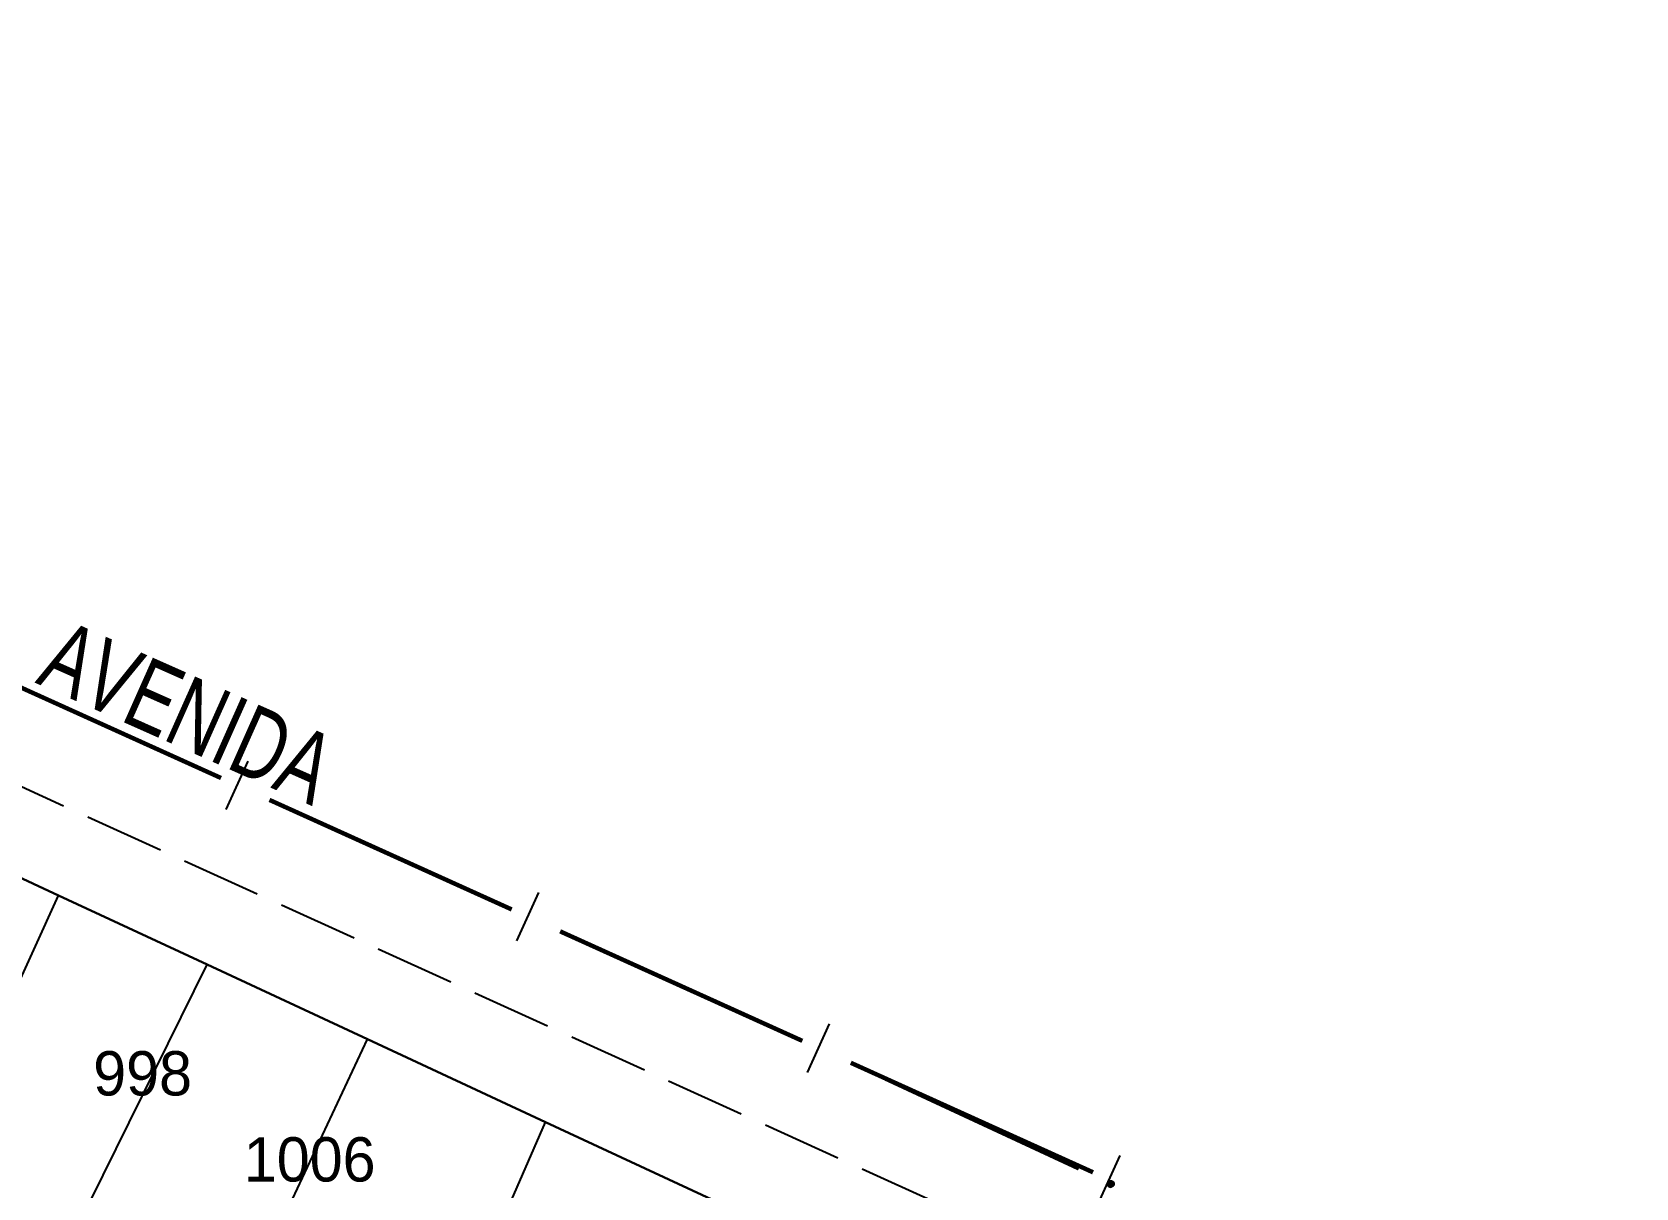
# Model space of a CAD drawing. Extents: x 203665 to 205970, y 4870865 to 4873745.
# Drawn here: x 204475 to 204565.5, y 4873669.8 to 4873735.1 of the extents above; entities that cross this region are included whole.
import ezdxf
from ezdxf.enums import TextEntityAlignment as Align

# ---------------------------------------------------------------- set-up
doc = ezdxf.new("R2010")
doc.units = 0
doc.header["$LTSCALE"] = 1.5
doc.header["$MEASUREMENT"] = 0
doc.linetypes.add('TRACO_11', pattern=[8, 3, -1, 3, -1])
for name, color, linetype in [('CD_MALHA_LOTES', 7, 'CONTINUOUS'), ('LM-LIM-SETORES-BAIRROS', 250, 'CONTINUOUS'), ('RU-QUADRA', 210, 'CONTINUOUS'), ('SV-EIXO-RUA-PAV', 20, 'CONTINUOUS'), ('SV-RUA-PAVIM', 7, 'CONTINUOUS'), ('SV-TXT-RUA-PAV', 7, 'CONTINUOUS'), ('Th_NmrPort', 1, 'CONTINUOUS')]:
    doc.layers.add(name, color=color, linetype=linetype)
doc.styles.add('ARIAL', font='ARIAL.SHX')

msp = doc.modelspace()

# ---------------------------------------------------------------- linework, layer by layer
at = {"layer": 'CD_MALHA_LOTES', "linetype": 'Continuous', "flags": 128}
for points in [[(204460.740212, 4873693.695112), (204476.494049, 4873686.350437)], [(204466.91861, 4873665.285963), (204476.494049, 4873686.350437)], [(204476.494049, 4873686.350437), (204484.887034, 4873682.443675)], [(204474.608783, 4873661.641948), (204484.887034, 4873682.443675)], [(204484.887034, 4873682.443675), (204493.94039, 4873678.229525)], [(204484.048506, 4873657.168904), (204493.94039, 4873678.229525)], [(204493.94039, 4873678.229525), (204503.969338, 4873673.561256)], [(204494.640875, 4873652.149673), (204503.969338, 4873673.561256)], [(204503.969338, 4873673.561256), (204514.932695, 4873668.458039)]]:
    msp.add_lwpolyline(points, dxfattribs=at)
at = {"layer": 'LM-LIM-SETORES-BAIRROS', "const_width": 0.25}
for points in [[(204471.999204, 4873699.157984), (204485.666374, 4873692.976684)], [(204488.399807, 4873691.740424), (204502.066977, 4873685.559124)], [(204504.800411, 4873684.322864), (204518.467581, 4873678.141563)], [(204521.201015, 4873676.905303), (204534.868184, 4873670.724003)]]:
    msp.add_lwpolyline(points, dxfattribs=at)
at = {"layer": 'LM-LIM-SETORES-BAIRROS'}
for points in [[(204485.959388, 4873691.19788), (204487.195648, 4873693.931314)], [(204502.359992, 4873683.78032), (204503.596252, 4873686.513754)], [(204518.760595, 4873676.36276), (204519.996855, 4873679.096194)], [(204535.161199, 4873668.945199), (204536.397459, 4873671.678633)]]:
    msp.add_lwpolyline(points, dxfattribs=at)
at = {"layer": 'RU-QUADRA', "linetype": 'Continuous', "flags": 128}
msp.add_lwpolyline([(204470.345015, 4873653.901121), (204483.361186, 4873647.72003), (204503.061576, 4873638.364752), (204516.884181, 4873631.835078), (204541.426114, 4873620.524223), (204554.35, 4873614.59), (204565.5, 4873644.92), (204543.937623, 4873654.956842), (204534.898892, 4873659.164186), (204524.034572, 4873664.221303), (204514.932695, 4873668.458039), (204503.969338, 4873673.561256), (204493.94039, 4873678.229525), (204484.887034, 4873682.443675), (204476.494049, 4873686.350437), (204460.742429, 4873693.699874)], dxfattribs=at)
at = {"layer": 'SV-EIXO-RUA-PAV', "const_width": 0.18}
msp.add_lwpolyline([(204523.176768, 4873675.966698), (204534.058762, 4873670.908812)], dxfattribs=at)
at = {"layer": 'SV-EIXO-RUA-PAV'}
msp.add_lwpolyline([(204535.788532, 4873670.226216), (204535.834227, 4873670.24365), (204535.877066, 4873670.24929), (204535.914149, 4873670.24371), (204535.945632, 4873670.230234), (204535.976288, 4873670.21282), (204536.003323, 4873670.188445), (204536.027336, 4873670.154744), (204536.045146, 4873670.109028), (204536.048039, 4873670.064764), (204536.044514, 4873670.028116), (204536.032352, 4873669.994478), (204536.014937, 4873669.96498), (204535.988688, 4873669.937735), (204535.954298, 4873669.913734), (204535.907895, 4873669.896938), (204535.86586, 4873669.891697), (204535.830133, 4873669.898036), (204535.796393, 4873669.910476), (204535.765308, 4873669.928629), (204535.738908, 4873669.95271), (204535.714806, 4873669.987379), (204535.698834, 4873670.033399), (204535.693128, 4873670.075264), (204535.698964, 4873670.11107), (204535.71196, 4873670.144012), (204535.729051, 4873670.174972), (204535.752423, 4873670.203168), (204535.788532, 4873670.226216)], close=True, dxfattribs=at)
for points in [[(204535.693128, 4873670.075264), (204536.014937, 4873669.96498)], [(204535.697527, 4873670.052508), (204535.997081, 4873669.9524)], [(204535.698834, 4873670.033399), (204535.988688, 4873669.937735)], [(204535.698869, 4873670.091007), (204536.020696, 4873669.980546)], [(204535.698964, 4873670.11107), (204536.032352, 4873669.994478)], [(204535.707636, 4873670.126055), (204536.035737, 4873670.009668)], [(204535.710947, 4873670.010158), (204535.968516, 4873669.926554)], [(204535.71196, 4873670.144012), (204536.044514, 4873670.028116)], [(204535.714806, 4873669.987379), (204535.954298, 4873669.913734)], [(204535.724402, 4873670.158889), (204536.042517, 4873670.050154)], [(204535.729051, 4873670.174972), (204536.048039, 4873670.064764)], [(204535.732854, 4873669.969881), (204535.923866, 4873669.908185)], [(204535.738908, 4873669.95271), (204535.907895, 4873669.896938)], [(204535.744967, 4873670.186948), (204536.042621, 4873670.089228)], [(204535.752423, 4873670.203168), (204536.045146, 4873670.109028)], [(204535.756312, 4873669.939417), (204535.880853, 4873669.896578)], [(204535.765308, 4873669.928629), (204535.86586, 4873669.891697)], [(204535.770482, 4873670.212707), (204536.032252, 4873670.131665)], [(204535.788532, 4873670.226216), (204536.027336, 4873670.154744)], [(204535.813808, 4873670.234701), (204536.008445, 4873670.174329)], [(204535.834227, 4873670.24365), (204536.003323, 4873670.188445)], [(204535.858634, 4873670.24697), (204535.981362, 4873670.203469)], [(204535.877066, 4873670.24929), (204535.976288, 4873670.21282)]]:
    msp.add_lwpolyline(points, dxfattribs=at)
at = {"layer": 'SV-RUA-PAVIM', "linetype": 'TRACO_11'}
msp.add_polyline3d([(204536.86, 4873664.06, 10.012881), (204411.619542, 4873721.043352, 10.753319), (204381.913615, 4873735.074467, 10.753319), (204380.209138, 4873734.930999, 10.768977), (204378.663289, 4873734.145377, 10.808121), (204364.144676, 4873703.170048, 10.612401), (204412.603409, 4873679.943109, 10.565429), (204445.44, 4873664.56, 10.217124), (204555.42, 4873611.93, 9.186183)], dxfattribs=at)

# ---------------------------------------------------------------- texts
at = {"layer": 'SV-TXT-RUA-PAV', "style": 'ARIAL', "width": 0.7}
msp.add_text('AVENIDA', height=4, rotation=336, dxfattribs=at).set_placement((204475.133439, 4873698.366639))
at = {"layer": 'Th_NmrPort', "color": 1}
for s, p in [('998', (204478.451868, 4873676.310162)), ('1006', (204486.950448, 4873671.453831))]:
    msp.add_text(s, height=2.5, dxfattribs=at).set_placement(p, align=Align.MIDDLE_LEFT)

doc.saveas('drawing.dxf')
